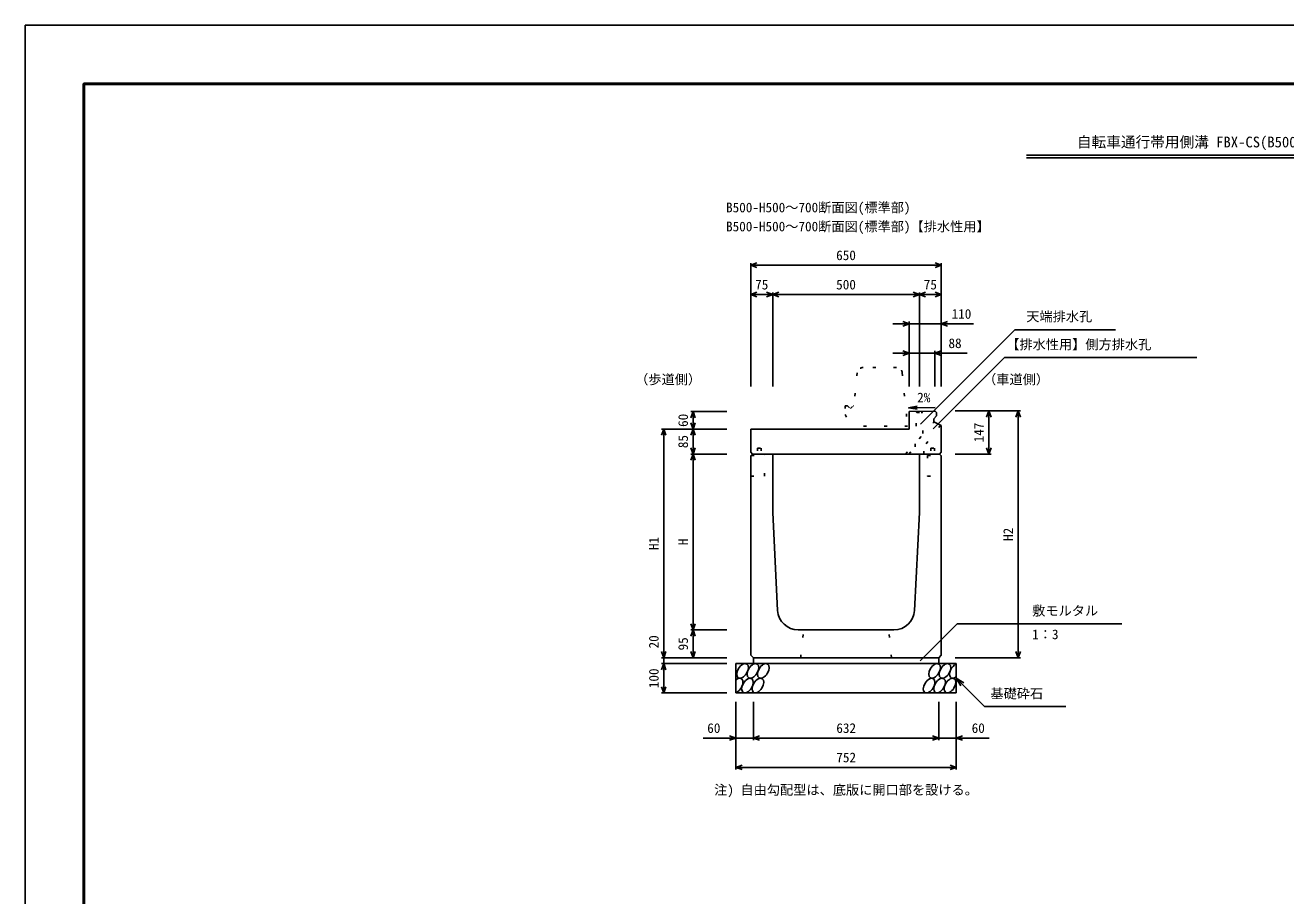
# Model space of a CAD drawing. Units: millimetres, scale not verified. Extents: x -12600 to 12600, y -5940 to 5940.
# Drawn here: x -12600 to -8300, y -2970 to 0 of the extents above; entities that cross this region are included whole.
import ezdxf
from ezdxf.enums import TextEntityAlignment as Align

# ---------------------------------------------------------------- set-up
doc = ezdxf.new("R2010")
doc.units = ezdxf.units.MM
doc.header["$LTSCALE"] = 40
doc.linetypes.add('DOTTED', pattern=[1.75, 0.25, -1.5])
for name, color, linetype, lineweight in [('0-0_DIM', 7, 'Continuous', 25), ('0-1_Defpoints', 5, 'Continuous', 25), ('0-2_HATCH', 6, 'Continuous', 25), ('0-5_OUTLINE', 3, 'Continuous', 25), ('0-6_OUTLINE2', 4, 'DOTTED', 25), ('0-7_TXT', 7, 'Continuous', 25), ('0-8_WAKU', 3, 'Continuous', 25)]:
    doc.layers.add(name, color=color, linetype=linetype, lineweight=lineweight)
doc.styles.add('ＭＳ ゴシック', font='')
doc.styles.get('ＭＳ ゴシック').set_extended_font_data('MS Gothic')

msp = doc.modelspace()

# ---------------------------------------------------------------- linework, layer by layer
at = {"layer": '0-0_DIM'}
for p, q in [((-10125, -811.3), (-10125, -1232.94)), ((-9475, -811.3), (-9475, -1232.94)), ((-9475, -818.8), (-10125, -818.8)), ((-10050, -918.8), (-10125, -918.8)), ((-10050, -911.3), (-10050, -1232.94)), ((-10050, -918.8), (-9550, -918.8)), ((-9550, -911.3), (-9550, -1232.94)), ((-9550, -918.8), (-9475, -918.8)), ((-9640, -1018.8), (-9585, -1018.8)), ((-9585, -1011.3), (-9585, -1232.94)), ((-9475, -1018.8), (-9585, -1018.8)), ((-9475, -1018.8), (-9365, -1018.8)), ((-9546.61, -1361.01), (-9224.38, -1038.78)), ((-9224.38, -1038.78), (-8881.27, -1038.78)), ((-9497, -1111.3), (-9497, -1232.94)), ((-9640, -1118.8), (-9585, -1118.8)), ((-9497, -1118.8), (-9585, -1118.8)), ((-9502.96, -1377.26), (-9259.79, -1134.1)), ((-9497, -1118.8), (-9387, -1118.8)), ((-9259.79, -1134.1), (-8603.89, -1134.1)), ((-10329.5, -1317.94), (-10207, -1317.94)), ((-10322, -1317.94), (-10322, -1377.94)), ((-9205.5, -1315.94), (-9428, -1315.94)), ((-9313, -1315.94), (-9313, -1462.94)), ((-9213, -1315.94), (-9213, -2157.94)), ((-10429.5, -1377.94), (-10207, -1377.94)), ((-10422, -1377.94), (-10422, -2157.94)), ((-10322, -1462.94), (-10322, -1377.94)), ((-10329.5, -1462.94), (-10207, -1462.94)), ((-10322, -1462.94), (-10322, -2062.94)), ((-9305.5, -1462.94), (-9428, -1462.94)), ((-10329.5, -2062.94), (-10207, -2062.94)), ((-10322, -2062.94), (-10322, -2157.94)), ((-9546.89, -2168.75), (-9420.66, -2042.52)), ((-9420.66, -2042.52), (-8859.19, -2042.52)), ((-10429.5, -2157.94), (-10207, -2157.94)), ((-10429.5, -2177.94), (-10207, -2177.94)), ((-10422, -2157.94), (-10422, -2177.94)), ((-10422, -2177.94), (-10422, -2277.94)), ((-9205.5, -2157.94), (-9428, -2157.94)), ((-9424, -2227.94), (-9328.24, -2323.7)), ((-9424, -2227.94), (-9398.02, -2242.94)), ((-9424, -2227.94), (-9409, -2253.92)), ((-10429.5, -2277.94), (-10207, -2277.94)), ((-10176, -2539.31), (-10176, -2307.94)), ((-10116, -2439.31), (-10116, -2307.94)), ((-9484, -2439.31), (-9484, -2307.94)), ((-9424, -2539.31), (-9424, -2307.94)), ((-9328.24, -2323.7), (-9050.69, -2323.7)), ((-10176, -2431.81), (-10287.79, -2431.81)), ((-10176, -2431.81), (-10116, -2431.81)), ((-10116, -2431.81), (-9484, -2431.81)), ((-9424, -2431.81), (-9484, -2431.81)), ((-9424, -2431.81), (-9312.21, -2431.81)), ((-10176, -2531.81), (-9424, -2531.81))]:
    msp.add_line(p, q, dxfattribs=at)
for points in [[(-10103.86, -826.5), (-10125, -818.8), (-10103.86, -811.11)], [(-9496.14, -811.11), (-9475, -818.8), (-9496.14, -826.5)], [(-10103.86, -911.11), (-10125, -918.8), (-10103.86, -926.5)], [(-10071.14, -911.11), (-10050, -918.8), (-10071.14, -926.5)], [(-10028.86, -926.5), (-10050, -918.8), (-10028.86, -911.11)], [(-9571.14, -911.11), (-9550, -918.8), (-9571.14, -926.5)], [(-9528.86, -911.11), (-9550, -918.8), (-9528.86, -926.5)], [(-9496.14, -911.11), (-9475, -918.8), (-9496.14, -926.5)], [(-9606.14, -1011.11), (-9585, -1018.8), (-9606.14, -1026.5)], [(-9453.86, -1011.11), (-9475, -1018.8), (-9453.86, -1026.5)], [(-9606.14, -1111.11), (-9585, -1118.8), (-9606.14, -1126.5)], [(-9475.86, -1111.11), (-9497, -1118.8), (-9475.86, -1126.5)], [(-10329.7, -1339.09), (-10322, -1317.94), (-10314.3, -1339.09)], [(-9320.7, -1337.09), (-9313, -1315.94), (-9305.3, -1337.09)], [(-9220.7, -1337.09), (-9213, -1315.94), (-9205.3, -1337.09)], [(-10314.3, -1356.8), (-10322, -1377.94), (-10329.7, -1356.8)], [(-10414.3, -1399.09), (-10422, -1377.94), (-10429.7, -1399.09)], [(-10329.7, -1399.09), (-10322, -1377.94), (-10314.3, -1399.09)], [(-10329.7, -1441.8), (-10322, -1462.94), (-10314.3, -1441.8)], [(-9320.7, -1441.8), (-9313, -1462.94), (-9305.3, -1441.8)], [(-10329.7, -1484.09), (-10322, -1462.94), (-10314.3, -1484.09)], [(-10314.3, -2041.8), (-10322, -2062.94), (-10329.7, -2041.8)], [(-10329.7, -2084.09), (-10322, -2062.94), (-10314.3, -2084.09)], [(-10414.3, -2136.8), (-10422, -2157.94), (-10429.7, -2136.8)], [(-10314.3, -2136.8), (-10322, -2157.94), (-10329.7, -2136.8)], [(-9220.7, -2136.8), (-9213, -2157.94), (-9205.3, -2136.8)], [(-10414.3, -2199.09), (-10422, -2177.94), (-10429.7, -2199.09)], [(-10414.3, -2256.8), (-10422, -2277.94), (-10429.7, -2256.8)], [(-10197.14, -2424.11), (-10176, -2431.81), (-10197.14, -2439.5)], [(-10094.86, -2439.5), (-10116, -2431.81), (-10094.86, -2424.11)], [(-9505.14, -2424.11), (-9484, -2431.81), (-9505.14, -2439.5)], [(-9402.86, -2424.11), (-9424, -2431.81), (-9402.86, -2439.5)], [(-10154.86, -2539.5), (-10176, -2531.81), (-10154.86, -2524.11)], [(-9445.14, -2524.11), (-9424, -2531.81), (-9445.14, -2539.5)]]:
    msp.add_lwpolyline(points, dxfattribs=at)
at = {"layer": '0-1_Defpoints'}
msp.add_lwpolyline([(-12600, -5940), (-4200, -5940), (-4200, 0), (-12600, 0)], close=True, dxfattribs=at)
at = {"layer": '0-2_HATCH'}
for centre in [(-10153.11, -2202.94), (-10117.63, -2202.94), (-10082.16, -2202.94), (-9497.95, -2202.94), (-9462.48, -2202.94), (-10136.23, -2252.94), (-10100.75, -2252.94), (-9516.55, -2252.94), (-9481.07, -2252.94), (-9445.59, -2252.94)]:
    msp.add_ellipse(centre, major_axis=(14.54, 23.54), ratio=0.5792, dxfattribs=at)
for centre, start_param, end_param in [((-9427, -2202.94), 0.6666252, 4.1103269), ((-10171.7, -2252.94), 3.7419964, 7.318141)]:
    msp.add_ellipse(centre, major_axis=(14.54, 23.54), ratio=0.5792, start_param=start_param, end_param=end_param, dxfattribs=at)
at = {"layer": '0-5_OUTLINE', "linetype": 'DOTTED'}
for p, q in [((-9761.8, -1185.99), (-9773, -1297.94)), ((-9628.1, -1167.94), (-9741.9, -1167.94)), ((-9608.2, -1185.95), (-9590, -1367.94)), ((-9803, -1297.94), (-9803, -1327.94)), ((-9803, -1297.94), (-9795, -1297.94)), ((-9803, -1327.94), (-9780, -1367.94)), ((-9590, -1367.94), (-9780, -1367.94))]:
    msp.add_line(p, q, dxfattribs=at)
at = {"layer": '0-5_OUTLINE'}
for p, q in [((-9585, -1317.94), (-9496, -1316.25)), ((-9585, -1317.94), (-9585, -1377.94)), ((-9500, -1342.85), (-9491, -1332.85)), ((-9496, -1316.25), (-9491, -1321.15)), ((-9491, -1321.15), (-9491, -1332.85)), ((-9500, -1342.85), (-9500, -1352.85)), ((-9500, -1352.85), (-9475, -1365.85)), ((-9475, -1456.94), (-9475, -1365.85)), ((-10125, -1456.94), (-10125, -1377.94)), ((-9585, -1377.94), (-10125, -1377.94)), ((-10125, -1456.94), (-10119, -1462.94)), ((-9481, -1462.94), (-9475, -1456.94)), ((-9481, -1462.94), (-10119, -1462.94)), ((-10050, -1462.94), (-10050, -1662.94)), ((-10050, -1662.94), (-10033.33, -1996.44)), ((-9636.59, -2062.94), (-9963.41, -2062.94)), ((-10125, -2148.94), (-10116, -2157.94)), ((-9484, -2157.94), (-9475, -2148.94)), ((-10176, -2177.94), (-9424, -2177.94)), ((-10176, -2277.94), (-10176, -2177.94)), ((-9484, -2157.94), (-10116, -2157.94)), ((-10116, -2157.94), (-10116, -2177.94)), ((-9484, -2157.94), (-9484, -2177.94)), ((-9424, -2277.94), (-9424, -2177.94)), ((-10176, -2277.94), (-9424, -2277.94))]:
    msp.add_line(p, q, dxfattribs=at)
at = {"layer": '0-5_OUTLINE', "linetype": 'DOTTED'}
msp.add_lwpolyline([(-9795, -1297.94), (-9785, -1307.94), (-9775, -1297.94), (-9773, -1297.94)], dxfattribs=at)
at = {"layer": '0-5_OUTLINE'}
for points in [[(-10125, -2148.94), (-10125, -1468.94), (-10119, -1462.94)], [(-9550, -1462.94), (-9550, -1662.94), (-9566.67, -1996.44)], [(-9481, -1462.94), (-9475, -1468.94), (-9475, -2148.94)]]:
    msp.add_lwpolyline(points, dxfattribs=at)
at = {"layer": '0-5_OUTLINE', "linetype": 'DOTTED'}
for centre, start, end in [((-9741.9, -1187.94), 90, 174.40835), ((-9628.1, -1187.94), 4.08463, 90)]:
    msp.add_arc(centre, 20, start, end, dxfattribs=at)
at = {"layer": '0-5_OUTLINE'}
for centre, start, end in [((-9963.41, -1992.94), 182.86241, 270), ((-9636.59, -1992.94), 270, 357.13759)]:
    msp.add_arc(centre, 70, start, end, dxfattribs=at)
at = {"layer": '0-6_OUTLINE2'}
for p, q in [((-9564.35, -1437.94), (-9559, -1321.78)), ((-9559, -1321.78), (-9561.47, -1317.49)), ((-9534.5, -1462.94), (-9541, -1321.78)), ((-9597.09, -1462.94), (-9499.7, -1353)), ((-9477.66, -1364.46), (-9554.07, -1462.94)), ((-10101.5, -1442.44), (-10089.5, -1442.44)), ((-10101.5, -1442.44), (-10101.5, -1467.44)), ((-10089.5, -1442.44), (-10089.5, -1467.44)), ((-9585.5, -1462.94), (-9564.35, -1437.94)), ((-9510.5, -1442.44), (-9498.5, -1442.44)), ((-9510.5, -1442.44), (-9510.5, -1467.44)), ((-9498.5, -1442.44), (-9498.5, -1467.44)), ((-10123.5, -1467.44), (-10078, -1467.44)), ((-9522, -1467.44), (-9522, -1537.94)), ((-9522, -1467.44), (-9476.5, -1467.44)), ((-9522, -1537.94), (-9475, -1537.94)), ((-9954.76, -2157.94), (-9944.76, -2062.94)), ((-9644.76, -2157.94), (-9654.76, -2062.94))]:
    msp.add_line(p, q, dxfattribs=at)
for points in [[(-9559, -1321.78), (-9541, -1321.78), (-9538.27, -1317.05)], [(-10125, -1537.94), (-10078, -1537.94), (-10078, -1467.44)]]:
    msp.add_lwpolyline(points, dxfattribs=at)
at = {"layer": '0-7_TXT'}
for p, q in [((-9184.18, -442.8), (-7615.82, -442.8)), ((-9184.18, -452.4), (-7615.82, -452.4)), ((-9586.83, -1305.74), (-9557.19, -1310.39))]:
    msp.add_line(p, q, dxfattribs=at)
msp.add_lwpolyline([(-9496.41, -1304.02), (-9586.83, -1305.74), (-9557.39, -1299.97)], dxfattribs=at)
at = {"layer": '0-8_WAKU', "lineweight": 50}
msp.add_lwpolyline([(-12400, -5740), (-4400, -5740), (-4400, -200), (-12400, -200)], close=True, dxfattribs=at)

# ---------------------------------------------------------------- texts
at = {"layer": '0-0_DIM', "style": 'ＭＳ ゴシック'}
for s, p in [('650', (-9833.75, -811.3)), ('75', (-10110, -911.3)), ('500', (-9833.75, -911.3)), ('75', (-9535, -911.3)), ('110', (-9439.93, -1011.3)), ('天端排水孔', (-9185.27, -1020.04)), ('88', (-9450.68, -1111.3)), ('【排水性用】側方排水孔', (-9253.6, -1115.36)), ('（歩道側）', (-10519.39, -1234.65)), ('（車道側）', (-9332.57, -1234.65)), ('敷モルタル', (-9165.06, -2023.78)), ('1：3', (-9165.06, -2104.47)), ('基礎砕石', (-9307.68, -2306.53)), ('60', (-10273.5, -2424.31)), ('632', (-9833.22, -2424.31)), ('60', (-9371.5, -2424.31)), ('752', (-9833.22, -2524.31))]:
    msp.add_text(s, height=32.99, dxfattribs=at).set_placement(p, align=Align.BOTTOM_LEFT)
for s, p in [('60', (-10329.5, -1370.44)), ('147', (-9320.5, -1423.19)), ('85', (-10329.5, -1442.94)), ('H2', (-9220.5, -1759.44)), ('H1', (-10429.5, -1790.44)), ('H', (-10329.5, -1774.19)), ('20', (-10429.5, -2126.13)), ('95', (-10329.5, -2132.94)), ('100', (-10429.5, -2261.69))]:
    msp.add_text(s, height=32.99, rotation=90, dxfattribs=at).set_placement(p, align=Align.BOTTOM_LEFT)
at = {"layer": '0-7_TXT', "style": 'ＭＳ ゴシック'}
for s, height, p in [('自転車通行帯用側溝 FBX-CS(B500自由勾配型・標準部)', 36.66, (-9012.5, -427.8)), ('B500-H500～700断面図(標準部)', 32.99, (-10209.34, -648.2)), ('B500-H500～700断面図(標準部)【排水性用】', 32.99, (-10209.34, -713.07)), ('2%', 32.99, (-9557.26, -1296.41)), ('注) 自由勾配型は、底版に開口部を設ける。', 32.99, (-10250, -2635))]:
    msp.add_text(s, height=height, dxfattribs=at).set_placement(p, align=Align.BOTTOM_LEFT)

doc.saveas('drawing.dxf')
